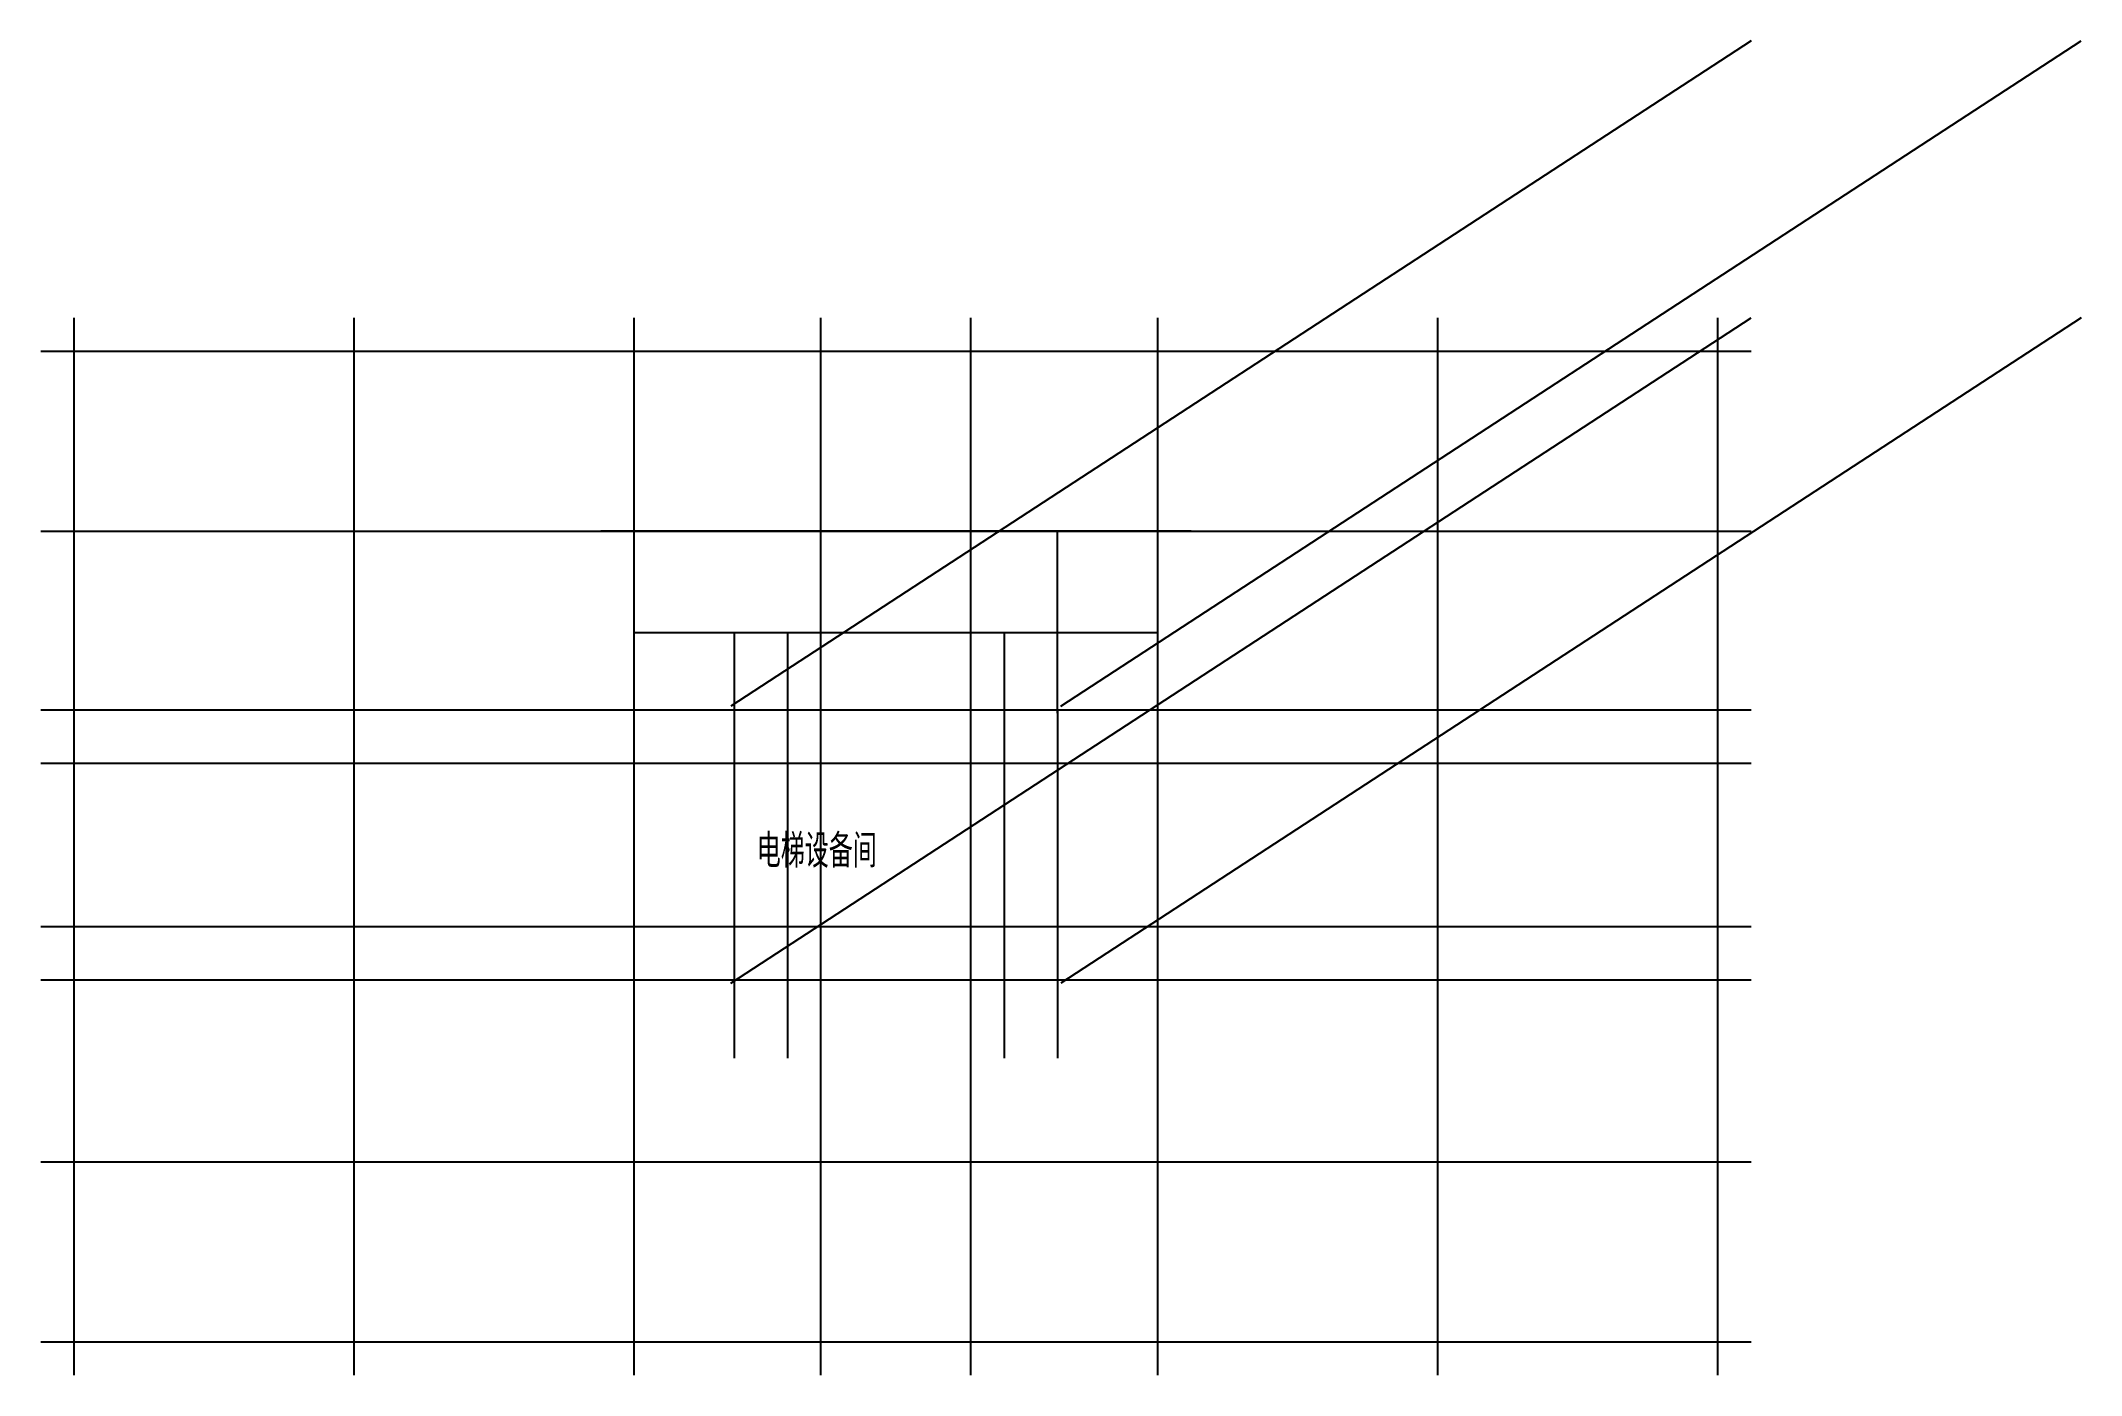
# Model space of a CAD drawing. Extents: x -1000 to 60200, y -1000 to 39000.
import ezdxf

# ---------------------------------------------------------------- set-up
doc = ezdxf.new("R2010")
doc.units = 0
doc.header["$LTSCALE"] = 1000
doc.header["$MEASUREMENT"] = 0
for name, color, linetype in [('DOTE', 1, 'Continuous'), ('ROOF', 4, 'Continuous'), ('Text', 7, 'Continuous')]:
    doc.layers.add(name, color=color, linetype=linetype)
doc.styles.get("Standard").update_dxf_attribs({"font": 'gbenor.shx', "bigfont": 'gbcbig.shx'})

msp = doc.modelspace()

# ---------------------------------------------------------------- linework, layer by layer
at = {"layer": 'DOTE'}
for p, q in [((0, -1000), (0, 30700)), ((8400, -1000), (8400, 30700)), ((16800, -1000), (16800, 30700)), ((22400, -1000), (22400, 30700)), ((26900, -1000), (26900, 30700)), ((32500, -1000), (32500, 30700)), ((40900, -1000), (40900, 30700)), ((49300, -1000), (49300, 30700)), ((-1000, 29700), (50300, 29700)), ((-1000, 24300), (50300, 24300)), ((33500, 24300), (15800, 24300)), ((29500, 18850), (29500, 24300)), ((32500, 21250), (16800, 21250)), ((19800, 21250), (19800, 8500)), ((21400, 21250), (21400, 8500)), ((27900, 21250), (27900, 8500)), ((-1000, 18950), (50300, 18950)), ((29500, 18950), (29500, 8500)), ((-1000, 17350), (50300, 17350)), ((-1000, 12450), (50300, 12450)), ((-1000, 10850), (50300, 10850)), ((-1000, 5400), (50300, 5400)), ((-1000, 0), (50300, 0))]:
    msp.add_line(p, q, dxfattribs=at)
at = {"layer": 'ROOF'}
for p, q in [((50300, 39000), (19700, 19050)), ((29600, 19050), (60200, 39000)), ((19700, 10750), (50300, 30700)), ((60200, 30700), (29600, 10750))]:
    msp.add_line(p, q, dxfattribs=at)

# ---------------------------------------------------------------- texts
at = {"layer": 'Text', "insert": (22275, 14715), "char_height": 1000, "attachment_point": 5}
msp.add_mtext_dynamic_manual_height_columns('电梯设备间', width=4750, gutter_width=1750, heights=[0], dxfattribs=at)

doc.saveas('drawing.dxf')
